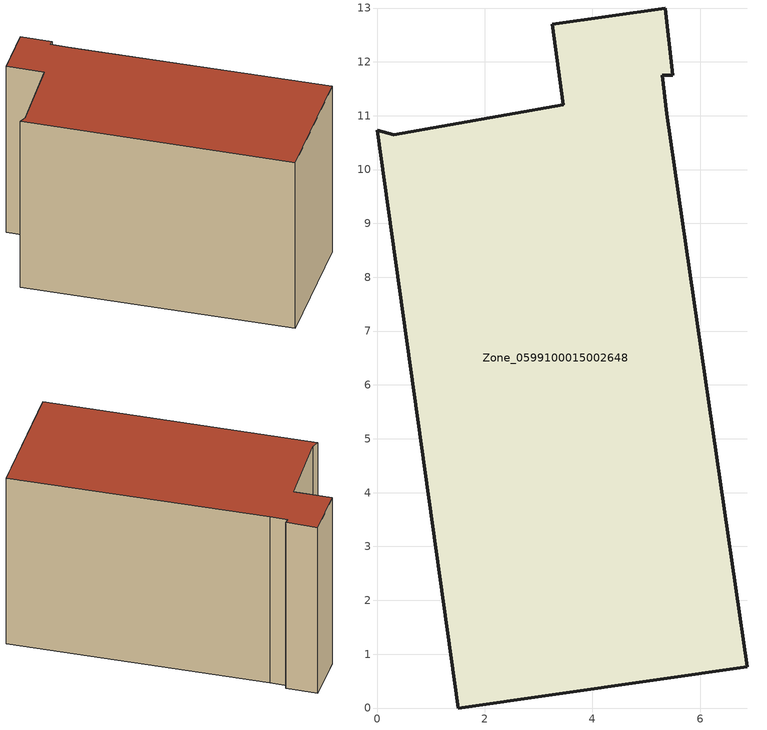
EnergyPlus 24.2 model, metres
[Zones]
Zone_0599100015002648
 floor ground (C_G): 3.25,12.7 5.35,13 5.49,11.75 5.3,11.75 5.38,11.04 6.88,0.77 1.51,0 0,10.73 0.31,10.65 3.46,11.2 z1.4
 wall outside (C_F): 6.88,0.77 5.38,11.04 5.3,11.75 5.49,11.75 5.35,13 3.25,12.7 3.46,11.2 0.31,10.65 0,10.73 1.51,0 6.88,0.77 z1.4:8.99
 roof outside (C_R): 0,10.73 1.51,0 6.88,0.77 5.38,11.04 5.3,11.75 5.49,11.75 5.35,13 3.25,12.7 3.46,11.2 0.31,10.65 z8.99
[BUILDING]
Pand.0599100015002648: North Axis=0; Terrain=City; Loads Convergence Tolerance Value=0.04; Temperature Convergence Tolerance Value=0.4; Solar Distribution=FullExterior; Maximum Number of Warmup Days=25; Minimum Number of Warmup Days=1
[Site:Location]
Rotterdam.The.Hague.AP_ZH_NLD Design_Conditions: Latitude=51.96; Longitude=4.45; Time Zone=1; Elevation=-4.5
[SITE:GROUNDTEMPERATURE:BUILDINGSURFACE]
18, 18, 18, 18, 18, 18, 18, 18, 18, 18, 18, 18
[MATERIAL] Thermal Absorptance=0.9; Solar Absorptance=0.7; Visible Absorptance=0.7
Name | Roughness | Thickness | Conductivity | Density | Specific Heat
G.TI.1975-1991 | MediumSmooth | 0.15 | 0.288461 | 540 | 1210
F.TI.1975-1991 | Rough | 0.3 | 0.230769 | 1920 | 840
R.TI.1975-1991 | MediumRough | 0.2 | 0.153846 | 1500 | 1000
[CONSTRUCTION]
C_G: G.TI.1975-1991
C_F: F.TI.1975-1991
C_R: R.TI.1975-1991
[ZONE]
Zone_0599100015002648: Type=1; Multiplier=1; Ceiling Height=Autocalculate; Volume=Autocalculate; Floor Area=autocalculate; Part of Total Floor Area=Yes
[ZONEINFILTRATION:DESIGNFLOWRATE]
Infil_Zone_0599100015002648: Zone or ZoneList or Space or SpaceList=Zone_0599100015002648; Schedule=AlwaysOn; Design Flow Rate Calculation Method=Flow/Area; Flow Rate per Floor Area=0.003; Constant Term Coefficient=1; Temperature Term Coefficient=0; Velocity Term Coefficient=0; Velocity Squared Term Coefficient=0
[HVACTEMPLATE:ZONE:IDEALLOADSAIRSYSTEM]
Zone_0599100015002648: Maximum Heating Supply Air Temperature=50; Minimum Cooling Supply Air Temperature=13; Maximum Heating Supply Air Humidity Ratio=0.0156; Minimum Cooling Supply Air Humidity Ratio=0.0077; Heating Limit=NoLimit; Cooling Limit=NoLimit; Dehumidification Control Type=ConstantSensibleHeatRatio; Cooling Sensible Heat Ratio=0.7; Dehumidification Setpoint=60; Humidification Control Type=None; Humidification Setpoint=30; Outdoor Air Method=None; Outdoor Air Flow Rate per Person=0.00944; Outdoor Air Flow Rate per Zone Floor Area=0; Outdoor Air Flow Rate per Zone=0; Demand Controlled Ventilation Type=None; Outdoor Air Economizer Type=NoEconomizer; Heat Recovery Type=None; Sensible Heat Recovery Effectiveness=0.7; Latent Heat Recovery Effectiveness=0.65
[ZONECONTROL:THERMOSTAT]
ThermostatControl_Zone_0599100015002648: Zone or ZoneList=Zone_0599100015002648; Control Type Schedule=DualSetpointControlType; Control 1=Thermostat_Zone_0599100015002648; Temperature Difference Between Cutout And Setpoint=0
[THERMOSTATSETPOINT:DUALSETPOINT]
Thermostat_Zone_0599100015002648: Heating Setpoint Temperature Schedule=HeatingSetpoint_Zone_0599100015002648; Cooling Setpoint Temperature Schedule=CoolingSetpoint_Zone_0599100015002648
[SCHEDULE:COMPACT]
HeatingSetpoint_Zone_0599100015002648: Through: 12/31, For: AllDays, Until: 24:00, 21
CoolingSetpoint_Zone_0599100015002648: Through: 12/31, For: AllDays, Until: 24:00, 24
DualSetpointControlType: Through: 12/31, For: AllDays, Until: 24:00, 4
AlwaysOn: Through: 12/31, For: AllDays, Until: 24:00, 1
